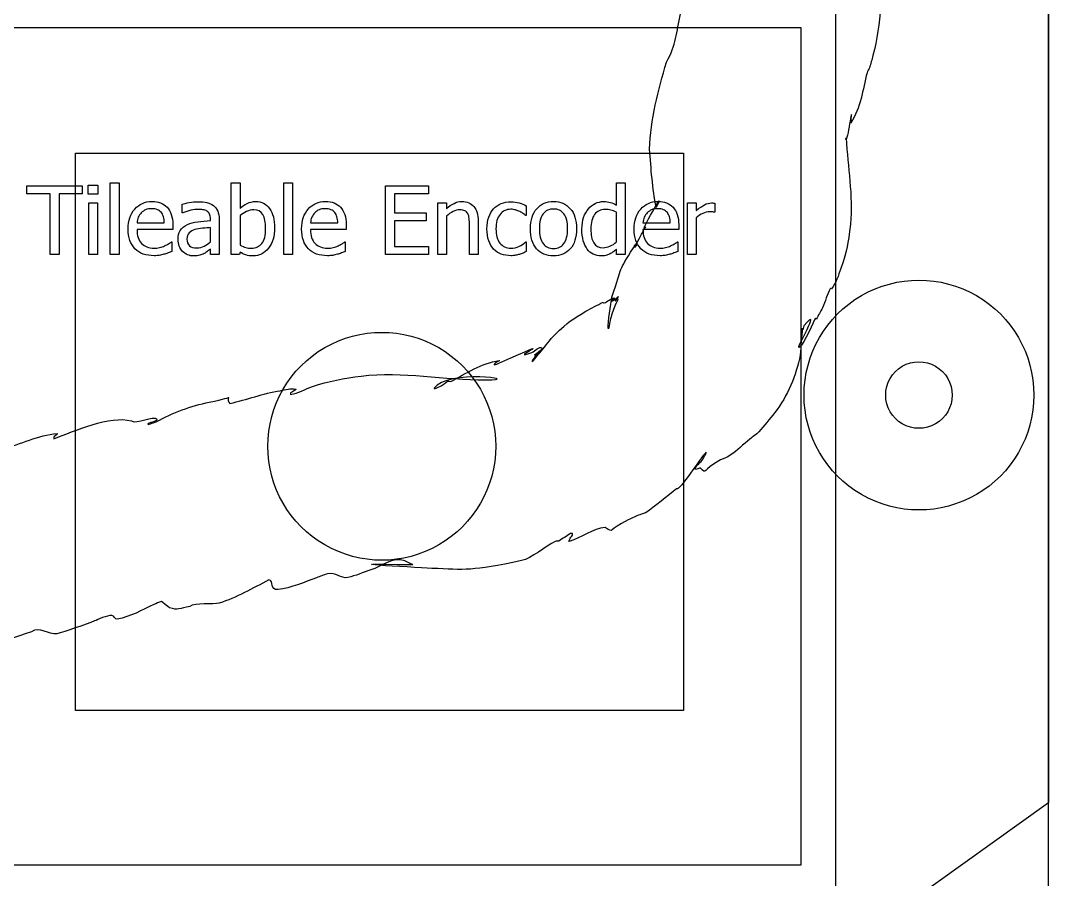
# Model space of a CAD drawing. Extents: x 0 to 339, y 0 to 211.
# Drawn here: x 91.81 to 122.48, y 148.58 to 174.2 of the extents above; entities that cross this region are included whole.
import ezdxf

# ---------------------------------------------------------------- set-up
doc = ezdxf.new("R2010")
doc.units = 0
doc.layers.add('Layer_1', color=7, linetype='CONTINUOUS')

msp = doc.modelspace()

# ---------------------------------------------------------------- linework, layer by layer
at = {"layer": 'Layer_1', "color": 6}
for p, q in [((116.13033, 204.072506), (116.13033, 6.478666)), ((122.48033, 6.478666), (122.48033, 204.072506)), ((90.086994, 174.000581), (115.086994, 174.000581)), ((115.086994, 174.000581), (115.086994, 149.000581)), ((94.488042, 167.222421), (94.488042, 169.366641)), ((94.488042, 169.366641), (94.747113, 169.366641)), ((94.747113, 169.366641), (94.747113, 167.222421)), ((98.0985, 167.222431), (98.0985, 169.366651)), ((98.0985, 169.366651), (98.357571, 169.366651)), ((98.357571, 169.366651), (98.357571, 168.600461)), ((99.66395, 167.222421), (99.66395, 169.366641)), ((99.66395, 169.366641), (99.923021, 169.366641)), ((99.923021, 169.366641), (99.923021, 167.222421)), ((109.591336, 168.699571), (109.591336, 169.366541)), ((109.591336, 169.366541), (109.850407, 169.366541)), ((109.850407, 169.366541), (109.850401, 167.222421)), ((92.000685, 169.031781), (92.000685, 169.274311)), ((92.000685, 169.274311), (93.651574, 169.274311)), ((92.689704, 169.031781), (92.000685, 169.031781)), ((92.689704, 167.222421), (92.689704, 169.031781)), ((93.651574, 169.031781), (92.962555, 169.031781)), ((92.962555, 169.031781), (92.962555, 167.222421)), ((93.651574, 169.274311), (93.651574, 169.031781)), ((93.825207, 169.019381), (93.825207, 169.288091)), ((93.825207, 169.288091), (94.120107, 169.288091)), ((94.120107, 169.019381), (93.825207, 169.019381)), ((94.120107, 169.288091), (94.120107, 169.019381)), ((102.694254, 167.222421), (102.694254, 169.274311)), ((102.694254, 169.274311), (103.977207, 169.274311)), ((103.977207, 169.031781), (102.967105, 169.031781)), ((102.967105, 169.031781), (102.967105, 168.469541)), ((103.977207, 169.274311), (103.977207, 169.031781)), ((93.843121, 167.222421), (93.843121, 168.761681)), ((93.843121, 168.761681), (94.102192, 168.761681)), ((94.102192, 168.761681), (94.102192, 167.222421)), ((96.633647, 168.465261), (96.633647, 168.728471)), ((104.25557, 167.222311), (104.25557, 168.761571)), ((104.25557, 168.761571), (104.514641, 168.761571)), ((104.514641, 168.761571), (104.514641, 168.590701)), ((111.713509, 167.222991), (111.713509, 168.762251)), ((111.713509, 168.762251), (111.97258, 168.762251)), ((111.97258, 168.762251), (111.97258, 168.533501)), ((112.529316, 168.753291), (112.529305, 168.483321)), ((96.648805, 168.465261), (96.633647, 168.465261)), ((102.967105, 168.469541), (103.908305, 168.469541)), ((103.908305, 168.469541), (103.908305, 168.227001)), ((106.898637, 168.388181), (106.883477, 168.388181)), ((106.898637, 168.678951), (106.898637, 168.388181)), ((109.59133, 167.597241), (109.59133, 168.484701)), ((112.529305, 168.483321), (112.515525, 168.483321)), ((95.284548, 168.163561), (96.098968, 168.163611)), ((96.351148, 168.105781), (96.351148, 167.965221)), ((97.475627, 168.235291), (97.475627, 168.284891)), ((97.73332, 168.275101), (97.73332, 167.222281)), ((98.357571, 168.382731), (98.357571, 167.500791)), ((100.460456, 168.163561), (101.274876, 168.163611)), ((101.527056, 168.105781), (101.527056, 167.965221)), ((103.908305, 168.227001), (102.967105, 168.227001)), ((102.967105, 168.227001), (102.967105, 167.464951)), ((104.514654, 168.371591), (104.514654, 167.222311)), ((105.206415, 167.222421), (105.206415, 168.098851)), ((105.465486, 168.221361), (105.465486, 167.222421)), ((110.382327, 168.163561), (111.196744, 168.163611)), ((111.448928, 168.105781), (111.448928, 167.965221)), ((111.97258, 168.315771), (111.97258, 167.222991)), ((96.351148, 167.965221), (95.284548, 167.965221)), ((97.475627, 167.601381), (97.475627, 168.028571)), ((99.122382, 167.996881), (99.122381, 167.996871)), ((99.389721, 168.017571), (99.389721, 168.017571)), ((101.527056, 167.965221), (100.460456, 167.965221)), ((108.131988, 167.991361), (108.131988, 167.991361)), ((108.399327, 167.991361), (108.399327, 167.991361)), ((111.448928, 167.965221), (110.382327, 167.965221)), ((96.307051, 167.598621), (96.322209, 167.598621)), ((96.322209, 167.598621), (96.322209, 167.316121)), ((97.475627, 167.601471), (97.475627, 167.601381)), ((101.482959, 167.598621), (101.498117, 167.598621)), ((101.498117, 167.598621), (101.498117, 167.316121)), ((102.967105, 167.464951), (103.977207, 167.464951)), ((103.977207, 167.464951), (103.977207, 167.222421)), ((106.883475, 167.599921), (106.898635, 167.599921)), ((106.898635, 167.599921), (106.898635, 167.309151)), ((109.591334, 167.597281), (109.59133, 167.597241)), ((111.404834, 167.598621), (111.419994, 167.598621)), ((111.419994, 167.598621), (111.419994, 167.316121)), ((92.962555, 167.222421), (92.689704, 167.222421)), ((94.102192, 167.222421), (93.843121, 167.222421)), ((94.747113, 167.222421), (94.488042, 167.222421)), ((95.795799, 167.186621), (95.7958, 167.186591)), ((97.475627, 167.222281), (97.475627, 167.386401)), ((97.73332, 167.222281), (97.475627, 167.222281)), ((98.341035, 167.222431), (98.0985, 167.222431)), ((98.357571, 167.294131), (98.341035, 167.222431)), ((99.923021, 167.222421), (99.66395, 167.222421)), ((100.971707, 167.186621), (100.971707, 167.186591)), ((103.977207, 167.222421), (102.694254, 167.222421)), ((104.514654, 167.222311), (104.25557, 167.222311)), ((105.465486, 167.222421), (105.206415, 167.222421)), ((106.443886, 167.187951), (106.443893, 167.187961)), ((109.59133, 167.222421), (109.59133, 167.379511)), ((109.850401, 167.222421), (109.59133, 167.222421)), ((110.893584, 167.186621), (110.893576, 167.186591)), ((111.97258, 167.222991), (111.713509, 167.222991)), ((115.086994, 149.000581), (90.086994, 149.000581))]:
    msp.add_line(p, q, dxfattribs=at)
at = {"layer": 'Layer_1', "color": 1}
for p, q in [((122.48033, 175.195711), (122.48033, 150.862311)), ((119.608758, 163.029017), (119.608758, 163.029017)), ((105.986994, 161.500581), (105.986994, 161.500581)), ((122.48033, 150.862311), (116.13034, 146.318911))]:
    msp.add_line(p, q, dxfattribs=at)
at = {"layer": 'Layer_1', "color": 3}
for p, q in [((93.444667, 170.250141), (111.587524, 170.250141)), ((93.444667, 153.619188), (93.444667, 170.250141)), ((111.587524, 170.250141), (111.587524, 153.619188)), ((122.04557, 163.029017), (122.04557, 163.029017)), ((111.587524, 153.619188), (93.444667, 153.619188))]:
    msp.add_line(p, q, dxfattribs=at)
for points in [[(117.48105, 174.615111), (117.41915, 174.127921), (117.38425, 173.636101), (117.24528, 173.161621)], [(111.08543, 172.963651), (111.3691, 173.477791), (111.37614, 173.836661), (111.5048, 174.407961)], [(117.24528, 173.161621), (117.20928, 173.039661), (117.17848, 172.916051), (117.13729, 172.795761)], [(110.58039, 170.366121), (110.60159, 171.253751), (110.83559, 172.118521), (111.08543, 172.963651)], [(117.13729, 172.795761), (117.11959, 172.744061), (117.08269, 172.699661), (117.06889, 172.646841)], [(117.06889, 172.646841), (116.93701, 172.141891), (116.8804, 171.593411), (116.58303, 171.146951)], [(116.58303, 171.146951), (116.65553, 171.911401), (116.50643, 170.700781), (116.43881, 170.657681)], [(116.43881, 170.657681), (116.42881, 170.651681), (116.44681, 170.737181), (116.44581, 170.692081)], [(116.44581, 170.692081), (116.49671, 169.836841), (116.64746, 168.984221), (116.57464, 168.125681)], [(110.77424, 168.628191), (110.66444, 169.197871), (110.62148, 169.786481), (110.58039, 170.366121)], [(110.46222, 168.045821), (110.19744, 167.732041), (111.16458, 169.380241), (110.77424, 168.628191)], [(116.57464, 168.125681), (116.47904, 167.480251), (116.50144, 167.419591), (116.28509, 166.801931)], [(110.12998, 167.435111), (110.4168, 167.973361), (110.28742, 167.749081), (110.46222, 168.045821)], [(110.09458, 167.421541), (110.12318, 167.467441), (110.14078, 167.532491), (110.19128, 167.551861)], [(110.19128, 167.551861), (110.23228, 167.567561), (110.10928, 167.396331), (110.12998, 167.435111)], [(109.45216, 165.953591), (109.79189, 166.949671), (109.62649, 166.671811), (110.09458, 167.421541)], [(116.28509, 166.801931), (116.21209, 166.593521), (116.14754, 166.369611), (116.0034, 166.202311)], [(116.90207, 165.998618), (117.963006, 166.61115), (119.270134, 166.61115), (120.33107, 165.998618)], [(109.34632, 165.024161), (109.33492, 165.204981), (109.42112, 165.741721), (109.45216, 165.953591)], [(109.51871, 165.929171), (109.56521, 165.938171), (109.38643, 165.801701), (109.43121, 165.817191)], [(109.43121, 165.817191), (109.60575, 165.877591), (109.75619, 166.132171), (109.54965, 165.830291)], [(115.18757, 163.029017), (115.18757, 164.254081), (115.841134, 165.386086), (116.90207, 165.998618)], [(115.9734, 166.215811), (115.885, 166.025631), (115.81674, 165.826721), (115.73841, 165.632181)], [(116.0034, 166.202311), (115.9964, 166.194311), (115.978, 166.225811), (115.9734, 166.215811)], [(120.33107, 165.998618), (121.392006, 165.386086), (122.04557, 164.254081), (122.04557, 163.029017)], [(108.67631, 165.532781), (108.84857, 165.622881), (109.02083, 165.713011), (109.19308, 165.803131)], [(109.19308, 165.803131), (109.20308, 165.794131), (109.20968, 165.772931), (109.22158, 165.777531)], [(109.22158, 165.777531), (109.32528, 165.817731), (109.40945, 165.908501), (109.51871, 165.929171)], [(109.56515, 165.738291), (109.51215, 165.595571), (109.45533, 165.454021), (109.41072, 165.308461)], [(109.54965, 165.830291), (109.57535, 165.850391), (109.62145, 165.922691), (109.62685, 165.890491)], [(109.62685, 165.890491), (109.63585, 165.836491), (109.58425, 165.789611), (109.56515, 165.738291)], [(115.05474, 164.456321), (114.87978, 164.328151), (115.78646, 165.789351), (115.18191, 165.094391)], [(115.73841, 165.632181), (115.67641, 165.519141), (115.61432, 165.406091), (115.55228, 165.293051)], [(107.75325, 164.830931), (108.1694, 165.237521), (108.271, 165.280561), (108.67631, 165.532781)], [(115.52558, 165.320551), (115.50278, 165.279651), (115.18544, 164.552061), (115.05474, 164.456321)], [(115.55228, 165.293051), (115.54328, 165.302051), (115.53178, 165.331651), (115.52558, 165.320551)], [(109.41072, 165.308461), (109.38222, 165.215561), (109.35242, 164.927171), (109.34632, 165.024161)], [(115.13611, 165.023191), (115.11461, 164.758231), (115.09311, 164.493271), (115.07161, 164.228311)], [(115.18191, 165.094391), (115.14241, 164.954481), (115.15611, 164.929811), (115.13611, 165.023191)], [(106.41829, 164.125721), (107.96552, 164.833941), (106.28091, 163.997481), (107.06444, 164.304321)], [(107.33896, 164.338901), (107.48048, 164.499961), (107.59989, 164.681091), (107.75325, 164.830931)], [(107.36882, 164.430041), (107.42322, 164.384041), (106.89791, 164.070271), (107.29262, 164.315451)], [(107.06444, 164.304321), (107.16665, 164.344321), (107.28499, 164.500921), (107.36882, 164.430041)], [(106.05663, 163.970631), (106.17945, 164.016731), (106.29774, 164.074021), (106.41829, 164.125721)], [(107.07982, 164.049701), (107.02742, 163.931341), (107.25352, 164.241671), (107.33896, 164.338901)], [(107.29262, 164.315451), (107.22172, 164.226851), (107.12576, 164.153471), (107.07982, 164.049701)], [(115.07161, 164.228311), (114.95008, 163.593671), (114.70284, 163.018691), (114.31726, 162.505071)], [(105.68939, 163.486681), (106.89268, 163.473581), (104.5209, 163.803561), (104.14996, 163.232641)], [(104.64504, 163.429501), (105.1007, 163.670271), (105.56615, 163.987921), (106.09008, 164.060161)], [(105.93799, 163.945531), (105.92389, 163.907631), (106.01879, 163.956431), (106.05663, 163.970631)], [(106.09008, 164.060161), (106.15298, 164.069161), (105.9602, 164.005061), (105.93799, 163.945531)], [(100.52014, 163.284771), (100.99549, 163.443791), (101.47636, 163.529121), (101.97106, 163.598011)], [(101.97106, 163.598011), (103.22045, 163.748931), (104.44673, 163.473931), (105.68939, 163.486681)], [(99.55787, 163.160121), (99.71154, 163.184621), (99.86973, 163.241821), (100.02204, 163.209921)], [(99.86633, 163.046051), (100.09648, 163.075351), (100.30011, 163.211161), (100.52014, 163.284771)], [(100.02204, 163.209921), (100.08494, 163.196721), (99.91859, 163.133621), (99.86686, 163.095451)], [(104.14996, 163.232641), (104.13476, 163.209241), (104.20776, 163.230641), (104.23306, 163.242941)], [(104.23306, 163.242941), (104.65195, 163.440071), (104.45289, 163.470801), (104.64504, 163.429501)], [(97.44081, 162.816921), (98.38569, 163.005401), (97.84763, 163.019281), (98.0548, 162.778621)], [(98.0548, 162.778621), (98.56097, 162.887291), (99.04306, 163.078051), (99.55787, 163.160121)], [(99.86686, 163.095451), (99.86666, 163.078951), (99.84986, 163.043951), (99.86633, 163.046051)], [(116.90207, 160.059416), (115.841134, 160.671948), (115.18757, 161.803953), (115.18757, 163.029017)], [(122.04557, 163.029017), (122.04557, 161.803953), (121.392006, 160.671948), (120.33107, 160.059416)], [(95.85767, 162.232921), (96.3564, 162.501491), (96.88419, 162.705881), (97.44081, 162.816921)], [(92.79908, 161.728161), (93.41575, 161.942891), (94.47776, 162.440551), (95.11852, 162.257491)], [(95.11852, 162.257491), (95.26285, 162.157791), (95.79709, 162.412671), (95.86775, 162.321691)], [(95.86775, 162.321691), (95.92785, 162.244291), (95.69212, 162.231591), (95.61584, 162.170021)], [(114.31726, 162.505071), (114.15688, 162.313191), (114.00776, 162.111321), (113.83613, 161.929441)], [(95.61584, 162.170021), (95.55104, 162.117721), (95.78019, 162.202321), (95.85767, 162.232921)], [(91.2667, 161.449131), (91.82102, 161.532731), (92.33349, 161.851591), (92.90018, 161.878761)], [(92.81068, 161.788161), (92.79938, 161.771261), (92.80268, 161.748161), (92.79908, 161.728161)], [(92.90018, 161.878761), (92.94258, 161.880761), (92.83428, 161.823361), (92.81068, 161.788161)], [(113.5732, 161.716611), (113.37705, 161.555521), (113.19321, 161.378471), (112.98626, 161.231511)], [(113.83613, 161.929441), (113.75873, 161.847441), (113.66034, 161.788171), (113.5732, 161.716611)], [(112.17325, 161.125321), (112.21075, 161.183521), (112.30767, 161.362941), (112.25705, 161.315571)], [(112.25705, 161.315571), (112.10489, 161.173081), (111.47215, 160.164921), (111.38465, 160.231051)], [(111.94071, 160.824701), (111.97761, 160.945901), (112.10462, 161.018831), (112.17325, 161.125321)], [(112.69684, 161.094301), (112.11804, 160.783821), (112.30723, 160.640311), (112.09051, 160.853401)], [(112.98626, 161.231511), (112.89916, 161.169711), (112.79092, 161.144811), (112.69684, 161.094301)], [(112.09051, 160.853401), (112.04061, 160.843401), (111.92591, 160.776101), (111.94071, 160.824701)], [(111.38465, 160.231051), (111.14756, 160.040281), (110.67524, 159.657491), (110.50403, 159.542481)], [(120.33107, 160.059416), (119.270134, 159.446884), (117.963006, 159.446884), (116.90207, 160.059416)], [(110.50403, 159.542481), (110.43993, 159.499381), (110.35841, 159.490781), (110.28744, 159.460381)], [(109.94451, 159.302771), (109.31082, 159.005421), (109.53293, 158.900391), (109.25775, 159.072831)], [(110.28744, 159.460381), (110.1718, 159.410881), (110.0584, 159.356211), (109.94451, 159.302771)], [(108.2153, 158.896641), (108.09948, 158.820841), (107.98366, 158.745121), (107.86783, 158.669351)], [(109.25775, 159.072831), (108.8805, 159.055131), (108.53651, 158.761151), (108.1829, 158.659531)], [(108.2115, 158.755231), (108.2353, 158.798931), (108.2815, 158.836531), (108.2828, 158.886241)], [(108.2828, 158.886241), (108.28333, 158.909041), (108.2378, 158.893241), (108.2153, 158.896641)], [(107.76476, 158.662351), (107.47021, 158.517011), (107.05188, 158.148631), (106.75984, 158.088321)], [(107.86783, 158.669351), (107.83343, 158.667351), (107.79563, 158.677351), (107.76476, 158.662351)], [(108.1829, 158.659531), (108.1509, 158.650531), (108.202, 158.723331), (108.2115, 158.755231)], [(104.07718, 157.858101), (103.48865, 157.897101), (100.70298, 158.024551), (103.51817, 157.969131)], [(103.27386, 158.081951), (102.92546, 158.211521), (102.56375, 157.910491), (102.25883, 157.811061)], [(103.51817, 157.969131), (103.43437, 158.001031), (103.35794, 158.050731), (103.27386, 158.081951)], [(106.75984, 158.088321), (105.26167, 157.778971), (105.08303, 157.808951), (104.07718, 157.858101)], [(100.96528, 157.693341), (100.85336, 157.663141), (100.74701, 157.615241), (100.63788, 157.576181)], [(101.57198, 157.585151), (101.37492, 157.541951), (101.21278, 157.760051), (100.96528, 157.693341)], [(102.25883, 157.811061), (102.02988, 157.735761), (101.80741, 157.636741), (101.57198, 157.585151)], [(99.21788, 157.513901), (98.73418, 157.262961), (98.25529, 156.986061), (97.73349, 156.818571)], [(99.49656, 157.228201), (99.23137, 157.198801), (99.38253, 157.486981), (99.21788, 157.513901)], [(100.63788, 157.576181), (100.28516, 157.444841), (99.87228, 157.269891), (99.49656, 157.228201)], [(95.78639, 156.780111), (95.43081, 156.608891), (95.08703, 156.421661), (94.69487, 156.337891)], [(96.01465, 156.866311), (95.93435, 156.853511), (95.86248, 156.808811), (95.78639, 156.780111)], [(96.25528, 156.685001), (96.21078, 156.700901), (96.03168, 156.869031), (96.01465, 156.866311)], [(97.73349, 156.818571), (97.58004, 156.769271), (96.9972, 156.844771), (96.86418, 156.718101)], [(94.53411, 156.451391), (94.38295, 156.462691), (94.1131, 156.326251), (94.01712, 156.288071)], [(94.69487, 156.337891), (94.63067, 156.324191), (94.59957, 156.446481), (94.53411, 156.451391)], [(96.86418, 156.718101), (96.54697, 156.660301), (96.50654, 156.595151), (96.25528, 156.685001)], [(92.89189, 155.908391), (92.64386, 155.861391), (92.38435, 156.136941), (92.13567, 155.964691)], [(94.01712, 156.288071), (93.76062, 156.194171), (93.11963, 155.951551), (92.89189, 155.908391)], [(92.13567, 155.964691), (91.0382, 155.587861), (91.90104, 155.847851), (89.44481, 155.704051)]]:
    msp.add_open_spline(points, degree=3, dxfattribs=at)
at = {"layer": 'Layer_1', "color": 6}
for points in [[(95.218402, 168.581161), (95.349775, 168.729988), (95.52157, 168.804401), (95.733788, 168.804401)], [(95.733788, 168.804401), (95.829332, 168.804401), (95.913851, 168.790634), (95.987347, 168.763101)], [(95.987347, 168.763101), (96.060842, 168.735568), (96.12515, 168.692391), (96.180272, 168.633571)], [(96.633647, 168.728471), (96.681419, 168.742271), (96.749861, 168.757438), (96.838974, 168.773971)], [(96.838974, 168.773971), (96.928087, 168.790504), (97.016281, 168.798771), (97.103557, 168.798771)], [(97.103557, 168.798771), (97.209207, 168.798771), (97.29832, 168.790504), (97.370896, 168.773971)], [(97.370896, 168.773971), (97.443473, 168.757438), (97.5087, 168.727571), (97.566578, 168.684371)], [(98.357571, 168.600461), (98.422798, 168.659261), (98.493537, 168.707951), (98.569788, 168.746531)], [(98.569788, 168.746531), (98.64604, 168.785131), (98.732397, 168.804431), (98.828859, 168.804431)], [(98.828859, 168.804431), (99.002492, 168.804431), (99.139377, 168.734611), (99.239514, 168.594971)], [(100.39431, 168.581161), (100.525683, 168.729988), (100.697478, 168.804401), (100.909696, 168.804401)], [(100.909696, 168.804401), (101.00524, 168.804401), (101.089759, 168.790634), (101.163255, 168.763101)], [(101.163255, 168.763101), (101.23675, 168.735568), (101.301058, 168.692391), (101.35618, 168.633571)], [(104.514641, 168.590701), (104.591811, 168.659601), (104.668062, 168.712424), (104.743395, 168.749171)], [(104.743395, 168.749171), (104.818728, 168.785904), (104.898194, 168.804271), (104.981795, 168.804271)], [(104.981795, 168.804271), (105.13338, 168.804271), (105.251891, 168.754204), (105.337329, 168.654071)], [(105.925743, 168.588011), (105.986376, 168.655078), (106.061709, 168.706524), (106.151741, 168.742351)], [(106.151741, 168.742351), (106.242691, 168.779084), (106.340072, 168.797451), (106.443885, 168.797451)], [(106.443885, 168.797451), (106.528404, 168.797451), (106.609708, 168.785518), (106.687797, 168.761651)], [(106.687797, 168.761651), (106.766804, 168.737784), (106.837084, 168.710218), (106.898637, 168.678951)], [(107.212837, 168.590811), (107.339616, 168.733204), (107.506359, 168.804401), (107.713065, 168.804401)], [(107.713065, 168.804401), (107.920689, 168.804401), (108.086972, 168.733204), (108.211914, 168.590811)], [(108.756246, 168.589381), (108.812286, 168.656441), (108.87981, 168.708804), (108.958817, 168.746471)], [(108.958817, 168.746471), (109.038743, 168.785071), (109.122344, 168.804371), (109.20962, 168.804371)], [(109.20962, 168.804371), (109.28679, 168.804371), (109.353854, 168.795638), (109.410813, 168.778171)], [(109.410813, 168.778171), (109.467773, 168.761638), (109.527947, 168.735438), (109.591336, 168.699571)], [(110.316178, 168.581161), (110.447551, 168.729988), (110.619347, 168.804401), (110.831564, 168.804401)], [(110.831564, 168.804401), (110.927108, 168.804401), (111.011628, 168.790634), (111.085123, 168.763101)], [(111.085123, 168.763101), (111.158618, 168.735568), (111.222927, 168.692391), (111.278048, 168.633571)], [(111.97258, 168.533501), (112.067205, 168.617101), (112.149428, 168.675898), (112.219249, 168.709891)], [(112.219249, 168.709891), (112.289988, 168.744824), (112.358431, 168.762291), (112.424576, 168.762291)], [(112.424576, 168.762291), (112.451216, 168.762291), (112.470969, 168.761291), (112.483836, 168.759291)], [(112.483836, 168.759291), (112.497616, 168.758624), (112.512776, 168.756624), (112.529316, 168.753291)], [(95.021343, 167.983091), (95.021343, 168.233898), (95.087029, 168.433254), (95.218402, 168.581161)], [(95.411327, 168.469491), (95.372741, 168.429091), (95.343343, 168.384074), (95.323133, 168.334441)], [(95.54224, 168.559091), (95.494468, 168.538891), (95.45083, 168.509024), (95.411327, 168.469491)], [(95.718629, 168.590791), (95.649727, 168.590791), (95.590931, 168.580224), (95.54224, 168.559091)], [(95.89364, 168.560491), (95.846786, 168.580691), (95.788449, 168.590791), (95.718629, 168.590791)], [(96.010773, 168.472291), (95.980456, 168.510891), (95.941412, 168.540291), (95.89364, 168.560491)], [(96.074163, 168.344141), (96.059463, 168.394674), (96.038333, 168.437391), (96.010773, 168.472291)], [(96.180272, 168.633571), (96.235393, 168.574771), (96.277653, 168.502651), (96.307051, 168.417211)], [(96.307051, 168.417211), (96.336449, 168.332691), (96.351148, 168.228881), (96.351148, 168.105781)], [(96.891339, 168.542461), (96.810494, 168.524994), (96.729649, 168.499261), (96.648805, 168.465261)], [(97.102179, 168.570061), (97.042464, 168.570061), (96.972184, 168.560861), (96.891339, 168.542461)], [(97.249629, 168.559061), (97.201857, 168.566394), (97.152707, 168.570061), (97.102179, 168.570061)], [(97.370896, 168.517761), (97.337823, 168.538894), (97.297401, 168.552661), (97.249629, 168.559061)], [(97.448066, 168.430961), (97.429692, 168.468628), (97.403969, 168.497561), (97.370896, 168.517761)], [(97.475627, 168.284891), (97.475627, 168.345558), (97.46644, 168.394248), (97.448066, 168.430961)], [(97.566578, 168.684371), (97.622618, 168.642104), (97.664418, 168.587444), (97.691979, 168.520391)], [(97.691979, 168.520391), (97.71954, 168.453324), (97.73332, 168.371561), (97.73332, 168.275101)], [(98.553252, 168.508131), (98.481594, 168.475064), (98.416367, 168.433264), (98.357571, 168.382731)], [(98.768226, 168.557731), (98.697487, 168.557731), (98.625829, 168.541198), (98.553252, 168.508131)], [(99.038321, 168.414421), (98.982281, 168.509961), (98.89225, 168.557731), (98.768226, 168.557731)], [(99.122381, 167.996871), (99.122381, 168.180611), (99.094361, 168.319794), (99.038321, 168.414421)], [(99.239514, 168.594971), (99.339652, 168.456251), (99.389721, 168.263784), (99.389721, 168.017571)], [(100.197251, 167.983091), (100.197251, 168.233898), (100.262937, 168.433254), (100.39431, 168.581161)], [(100.587235, 168.469491), (100.548649, 168.429091), (100.519251, 168.384074), (100.499041, 168.334441)], [(100.718148, 168.559091), (100.670376, 168.538891), (100.626738, 168.509024), (100.587235, 168.469491)], [(100.894537, 168.590791), (100.825635, 168.590791), (100.766839, 168.580224), (100.718148, 168.559091)], [(101.069548, 168.560491), (101.022694, 168.580691), (100.964357, 168.590791), (100.894537, 168.590791)], [(101.186681, 168.472291), (101.156364, 168.510891), (101.11732, 168.540291), (101.069548, 168.560491)], [(101.250071, 168.344141), (101.235371, 168.394674), (101.214241, 168.437391), (101.186681, 168.472291)], [(101.35618, 168.633571), (101.411301, 168.574771), (101.453561, 168.502651), (101.482959, 168.417211)], [(101.482959, 168.417211), (101.512357, 168.332691), (101.527056, 168.228881), (101.527056, 168.105781)], [(104.714469, 168.505261), (104.646486, 168.471261), (104.579881, 168.426704), (104.514654, 168.371591)], [(104.914285, 168.557661), (104.849978, 168.557661), (104.783373, 168.540194), (104.714469, 168.505261)], [(105.068625, 168.528761), (105.030958, 168.548028), (104.979512, 168.557661), (104.914285, 168.557661)], [(105.156815, 168.443361), (105.135682, 168.481961), (105.106285, 168.510428), (105.068625, 168.528761)], [(105.195395, 168.295911), (105.188995, 168.357444), (105.176135, 168.406594), (105.156815, 168.443361)], [(105.337329, 168.654071), (105.422767, 168.554851), (105.465486, 168.410614), (105.465486, 168.221361)], [(105.779671, 168.339961), (105.816418, 168.438261), (105.865108, 168.520944), (105.925743, 168.588011)], [(106.115909, 168.419821), (106.035064, 168.318768), (105.994641, 168.175451), (105.994641, 167.989871)], [(106.439747, 168.572781), (106.305618, 168.572781), (106.197672, 168.521794), (106.115909, 168.419821)], [(106.580307, 168.552081), (106.531614, 168.565881), (106.48476, 168.572781), (106.439747, 168.572781)], [(106.707087, 168.503881), (106.67126, 168.522281), (106.629, 168.538348), (106.580307, 168.552081)], [(106.811817, 168.441881), (106.783337, 168.462081), (106.748427, 168.482748), (106.707087, 168.503881)], [(106.883477, 168.388181), (106.865104, 168.403781), (106.841217, 168.421681), (106.811817, 168.441881)], [(107.024046, 167.991361), (107.024046, 168.248594), (107.086976, 168.448411), (107.212837, 168.590811)], [(107.40025, 168.435091), (107.327673, 168.338624), (107.291385, 168.190714), (107.291385, 167.991361)], [(107.713065, 168.581161), (107.578017, 168.581161), (107.473745, 168.532471), (107.40025, 168.435091)], [(108.023123, 168.435091), (107.950546, 168.532471), (107.847194, 168.581161), (107.713065, 168.581161)], [(108.131988, 167.991361), (108.131988, 168.190714), (108.0957, 168.338624), (108.023123, 168.435091)], [(108.211914, 168.590811), (108.336856, 168.449331), (108.399327, 168.249514), (108.399327, 167.991361)], [(108.611552, 168.330311), (108.646459, 168.429531), (108.69469, 168.515888), (108.756246, 168.589381)], [(108.939519, 168.417191), (108.864186, 168.317978), (108.82652, 168.174204), (108.82652, 167.985871)], [(109.252333, 168.567401), (109.119123, 168.567401), (109.014852, 168.517331), (108.939519, 168.417191)], [(109.417698, 168.549501), (109.367171, 168.561434), (109.31205, 168.567401), (109.252333, 168.567401)], [(109.59133, 168.484701), (109.527023, 168.515901), (109.469146, 168.537501), (109.417698, 168.549501)], [(110.119119, 167.983091), (110.119119, 168.233898), (110.184805, 168.433254), (110.316178, 168.581161)], [(110.509097, 168.469491), (110.47051, 168.429091), (110.441114, 168.384074), (110.420907, 168.334441)], [(110.640011, 168.559091), (110.592238, 168.538891), (110.5486, 168.509024), (110.509097, 168.469491)], [(110.8164, 168.590791), (110.747498, 168.590791), (110.688702, 168.580224), (110.640011, 168.559091)], [(110.99141, 168.560491), (110.944557, 168.580691), (110.88622, 168.590791), (110.8164, 168.590791)], [(111.108544, 168.472291), (111.078224, 168.510891), (111.039179, 168.540291), (110.99141, 168.560491)], [(111.171934, 168.344141), (111.157234, 168.394674), (111.136104, 168.437391), (111.108544, 168.472291)], [(111.278048, 168.633571), (111.333168, 168.574771), (111.375428, 168.502651), (111.404828, 168.417211)], [(111.404828, 168.417211), (111.434228, 168.332691), (111.448928, 168.228881), (111.448928, 168.105781)], [(112.168261, 168.450821), (112.09936, 168.420488), (112.034133, 168.375471), (111.97258, 168.315771)], [(112.376345, 168.496321), (112.306524, 168.496321), (112.237163, 168.481154), (112.168261, 168.450821)], [(112.453515, 168.493321), (112.432388, 168.495321), (112.406665, 168.496321), (112.376345, 168.496321)], [(112.515525, 168.483321), (112.496232, 168.488654), (112.475562, 168.491988), (112.453515, 168.493321)], [(95.323133, 168.334441), (95.302921, 168.285774), (95.29006, 168.228814), (95.284548, 168.163561)], [(96.098968, 168.163611), (96.097128, 168.233438), (96.088859, 168.293614), (96.074163, 168.344141)], [(96.575769, 167.940441), (96.620785, 168.015774), (96.691983, 168.075491), (96.789365, 168.119591)], [(96.789365, 168.119591), (96.875722, 168.159058), (96.977696, 168.186158), (97.095289, 168.200891)], [(97.095289, 168.200891), (97.212881, 168.216491), (97.339661, 168.227958), (97.475627, 168.235291)], [(100.499041, 168.334441), (100.478829, 168.285774), (100.465968, 168.228814), (100.460456, 168.163561)], [(101.274876, 168.163611), (101.273036, 168.233438), (101.264767, 168.293614), (101.250071, 168.344141)], [(105.206415, 168.098851), (105.206415, 168.169591), (105.202742, 168.235278), (105.195395, 168.295911)], [(105.725931, 167.989941), (105.725931, 168.124988), (105.743844, 168.241661), (105.779671, 168.339961)], [(108.559182, 167.980291), (108.559182, 168.115338), (108.576639, 168.232011), (108.611552, 168.330311)], [(110.420907, 168.334441), (110.400694, 168.285774), (110.387834, 168.228814), (110.382327, 168.163561)], [(111.196744, 168.163611), (111.194877, 168.233438), (111.186607, 168.293614), (111.171934, 168.344141)], [(95.223914, 167.393291), (95.088867, 167.532018), (95.021343, 167.728618), (95.021343, 167.983091)], [(95.284548, 167.965221), (95.284548, 167.786074), (95.329564, 167.649188), (95.419595, 167.554561)], [(96.508245, 167.668971), (96.508245, 167.775538), (96.530753, 167.866028), (96.575769, 167.940441)], [(96.843108, 167.867371), (96.798092, 167.824171), (96.775584, 167.763538), (96.775584, 167.685471)], [(97.013984, 167.965171), (96.945083, 167.944038), (96.888124, 167.911438), (96.843108, 167.867371)], [(97.241361, 168.005171), (97.147654, 167.995971), (97.071862, 167.982638), (97.013984, 167.965171)], [(97.475627, 168.028571), (97.414075, 168.023238), (97.335986, 168.015438), (97.241361, 168.005171)], [(99.009383, 167.553151), (99.084715, 167.646858), (99.122382, 167.794768), (99.122382, 167.996881)], [(99.389721, 168.017571), (99.389721, 167.765851), (99.328628, 167.563281), (99.206442, 167.409861)], [(100.399822, 167.393291), (100.264774, 167.532018), (100.197251, 167.728618), (100.197251, 167.983091)], [(100.460456, 167.965221), (100.460456, 167.786074), (100.505472, 167.649188), (100.595503, 167.554561)], [(105.778301, 167.634411), (105.743388, 167.735464), (105.725931, 167.853974), (105.725931, 167.989941)], [(105.994641, 167.989871), (105.994641, 167.807971), (106.033686, 167.666034), (106.111775, 167.564061)], [(107.207325, 167.397431), (107.085139, 167.543498), (107.024046, 167.741474), (107.024046, 167.991361)], [(107.291385, 167.991361), (107.291385, 167.798434), (107.327673, 167.651904), (107.40025, 167.551771)], [(108.021745, 167.549011), (108.09524, 167.647311), (108.131988, 167.794761), (108.131988, 167.991361)], [(108.399327, 167.991361), (108.399327, 167.732288), (108.336856, 167.532014), (108.211914, 167.390541)], [(108.600522, 167.635781), (108.572962, 167.735914), (108.559182, 167.850751), (108.559182, 167.980291)], [(108.82652, 167.985871), (108.82652, 167.804884), (108.85546, 167.666161), (108.91334, 167.569701)], [(110.32169, 167.393291), (110.186643, 167.532018), (110.119119, 167.728618), (110.119119, 167.983091)], [(110.382327, 167.965221), (110.382327, 167.786074), (110.427343, 167.649188), (110.517375, 167.554561)], [(95.419595, 167.554561), (95.509627, 167.459934), (95.63411, 167.412621), (95.793044, 167.412621)], [(95.959786, 167.431921), (96.014907, 167.444788), (96.064517, 167.461321), (96.108614, 167.481521)], [(96.108614, 167.481521), (96.155467, 167.502654), (96.194971, 167.522854), (96.227125, 167.542121)], [(96.227125, 167.542121), (96.259279, 167.562321), (96.285921, 167.581154), (96.307051, 167.598621)], [(96.545452, 167.471911), (96.520647, 167.534378), (96.508245, 167.600064), (96.508245, 167.668971)], [(96.644671, 167.316191), (96.603329, 167.358458), (96.570256, 167.410364), (96.545452, 167.471911)], [(96.775584, 167.685471), (96.775584, 167.597271), (96.800388, 167.530664), (96.849998, 167.485651)], [(96.849998, 167.485651), (96.899607, 167.440651), (96.972184, 167.418151), (97.067728, 167.418151)], [(97.067728, 167.418151), (97.149491, 167.418151), (97.223446, 167.435618), (97.289592, 167.470551)], [(97.289592, 167.470551), (97.355738, 167.506351), (97.417749, 167.549991), (97.475627, 167.601471)], [(98.357571, 167.500791), (98.422798, 167.468658), (98.480676, 167.445691), (98.531204, 167.431891)], [(98.697946, 167.412591), (98.830238, 167.412591), (98.93405, 167.459444), (99.009383, 167.553151)], [(100.595503, 167.554561), (100.685535, 167.459934), (100.810018, 167.412621), (100.968951, 167.412621)], [(101.135694, 167.431921), (101.190815, 167.444788), (101.240425, 167.461321), (101.284522, 167.481521)], [(101.284522, 167.481521), (101.331375, 167.502654), (101.370879, 167.522854), (101.403033, 167.542121)], [(101.403033, 167.542121), (101.435187, 167.562321), (101.461829, 167.581154), (101.482959, 167.598621)], [(105.925751, 167.384981), (105.862358, 167.451114), (105.813208, 167.534258), (105.778301, 167.634411)], [(106.111775, 167.564061), (106.190782, 167.463001), (106.300106, 167.412471), (106.439747, 167.412471)], [(106.439747, 167.412471), (106.524267, 167.412471), (106.604653, 167.429938), (106.680904, 167.464871)], [(106.680904, 167.464871), (106.757155, 167.499804), (106.824679, 167.544821), (106.883475, 167.599921)], [(107.40025, 167.551771), (107.473745, 167.452551), (107.578017, 167.402941), (107.713065, 167.402941)], [(107.713065, 167.402941), (107.846275, 167.402941), (107.949168, 167.451631), (108.021745, 167.549011)], [(108.717655, 167.384971), (108.667128, 167.452958), (108.628084, 167.536561), (108.600522, 167.635781)], [(108.91334, 167.569701), (108.97122, 167.474154), (109.064008, 167.426381), (109.191703, 167.426381)], [(109.191703, 167.426381), (109.259686, 167.426381), (109.328129, 167.441548), (109.397031, 167.471881)], [(109.397031, 167.471881), (109.465933, 167.503148), (109.530701, 167.544948), (109.591334, 167.597281)], [(110.517375, 167.554561), (110.607406, 167.459934), (110.731889, 167.412621), (110.890823, 167.412621)], [(111.057565, 167.431921), (111.112685, 167.444788), (111.162294, 167.461321), (111.206393, 167.481521)], [(111.206393, 167.481521), (111.253246, 167.502654), (111.29275, 167.522854), (111.324904, 167.542121)], [(111.324904, 167.542121), (111.357057, 167.562321), (111.383701, 167.581154), (111.404834, 167.598621)], [(95.7958, 167.186591), (95.550509, 167.186591), (95.359881, 167.255491), (95.223914, 167.393291)], [(95.793044, 167.412621), (95.850002, 167.412621), (95.905583, 167.419054), (95.959786, 167.431921)], [(95.950139, 167.197621), (95.909716, 167.190288), (95.85827, 167.186621), (95.795799, 167.186621)], [(96.087943, 167.229321), (96.037415, 167.215521), (95.99148, 167.204954), (95.950139, 167.197621)], [(96.20921, 167.270621), (96.164194, 167.253154), (96.123772, 167.239388), (96.087943, 167.229321)], [(96.322209, 167.316121), (96.291893, 167.304188), (96.254226, 167.289021), (96.20921, 167.270621)], [(96.794877, 167.215601), (96.737918, 167.239468), (96.687849, 167.272998), (96.644671, 167.316191)], [(96.9754, 167.179801), (96.91201, 167.179801), (96.851835, 167.191734), (96.794877, 167.215601)], [(97.154544, 167.199101), (97.112284, 167.186234), (97.052569, 167.179801), (96.9754, 167.179801)], [(97.288214, 167.254201), (97.242279, 167.230334), (97.197723, 167.211968), (97.154544, 167.199101)], [(97.390189, 167.320301), (97.355279, 167.292701), (97.321287, 167.270668), (97.288214, 167.254201)], [(97.475627, 167.386401), (97.454497, 167.370801), (97.426017, 167.348768), (97.390189, 167.320301)], [(98.532581, 167.211431), (98.473785, 167.231631), (98.415449, 167.259198), (98.357571, 167.294131)], [(98.531204, 167.431891), (98.581732, 167.419024), (98.637312, 167.412591), (98.697946, 167.412591)], [(98.747555, 167.179731), (98.663954, 167.179731), (98.592296, 167.190298), (98.532581, 167.211431)], [(99.206442, 167.409861), (99.084256, 167.256441), (98.931293, 167.179731), (98.747555, 167.179731)], [(100.971707, 167.186591), (100.726417, 167.186591), (100.535788, 167.255491), (100.399822, 167.393291)], [(100.968951, 167.412621), (101.02591, 167.412621), (101.081491, 167.419054), (101.135694, 167.431921)], [(101.126047, 167.197621), (101.085624, 167.190288), (101.034178, 167.186621), (100.971707, 167.186621)], [(101.263851, 167.229321), (101.213323, 167.215521), (101.167388, 167.204954), (101.126047, 167.197621)], [(101.385118, 167.270621), (101.340102, 167.253154), (101.29968, 167.239388), (101.263851, 167.229321)], [(101.498117, 167.316121), (101.4678, 167.304188), (101.430134, 167.289021), (101.385118, 167.270621)], [(106.153127, 167.236161), (106.064932, 167.269228), (105.98914, 167.318834), (105.925751, 167.384981)], [(106.443893, 167.187961), (106.338243, 167.187961), (106.241321, 167.204028), (106.153127, 167.236161)], [(106.578933, 167.198951), (106.544026, 167.191618), (106.499011, 167.187951), (106.443886, 167.187951)], [(106.697444, 167.227851), (106.653344, 167.214984), (106.61384, 167.205351), (106.578933, 167.198951)], [(106.802175, 167.265051), (106.763588, 167.248518), (106.728678, 167.236118), (106.697444, 167.227851)], [(106.898635, 167.309151), (106.872915, 167.297218), (106.840762, 167.282518), (106.802175, 167.265051)], [(107.713065, 167.179701), (107.49901, 167.179701), (107.33043, 167.252278), (107.207325, 167.397431)], [(108.211914, 167.390541), (108.086972, 167.249981), (107.920689, 167.179701), (107.713065, 167.179701)], [(108.898178, 167.232011), (108.827439, 167.266944), (108.767264, 167.317931), (108.717655, 167.384971)], [(109.131066, 167.179611), (109.047465, 167.179611), (108.969835, 167.197078), (108.898178, 167.232011)], [(109.26887, 167.194811), (109.229363, 167.184678), (109.183429, 167.179611), (109.131066, 167.179611)], [(109.383247, 167.234811), (109.3465, 167.217344), (109.308375, 167.204011), (109.26887, 167.194811)], [(109.486599, 167.295411), (109.457199, 167.273344), (109.422748, 167.253144), (109.383247, 167.234811)], [(109.59133, 167.379511), (109.55091, 167.345511), (109.516, 167.317478), (109.486599, 167.295411)], [(110.893576, 167.186591), (110.648285, 167.186591), (110.457657, 167.255491), (110.32169, 167.393291)], [(110.890823, 167.412621), (110.947783, 167.412621), (111.003364, 167.419054), (111.057565, 167.431921)], [(111.047924, 167.197621), (111.007504, 167.190288), (110.956057, 167.186621), (110.893584, 167.186621)], [(111.185728, 167.229321), (111.135201, 167.215521), (111.089267, 167.204954), (111.047924, 167.197621)], [(111.306995, 167.270621), (111.261982, 167.253154), (111.221559, 167.239388), (111.185728, 167.229321)], [(111.419994, 167.316121), (111.389681, 167.304188), (111.352014, 167.289021), (111.306995, 167.270621)]]:
    msp.add_open_spline(points, degree=3, dxfattribs=at)
at = {"layer": 'Layer_1', "color": 1}
for points in [[(100.886994, 164.445067), (101.938958, 165.052419), (103.23503, 165.052419), (104.286994, 164.445067)], [(99.186994, 161.500581), (99.186994, 162.715284), (99.83503, 163.837716), (100.886994, 164.445067)], [(104.286994, 164.445067), (105.338958, 163.837716), (105.986994, 162.715284), (105.986994, 161.500581)], [(117.624383, 163.029017), (117.624383, 163.383491), (117.813492, 163.711039), (118.120476, 163.888277)], [(118.120476, 163.888277), (118.42746, 164.065514), (118.80568, 164.065514), (119.112664, 163.888277)], [(119.112664, 163.888277), (119.419648, 163.711039), (119.608758, 163.383491), (119.608758, 163.029017)], [(118.120476, 162.169757), (117.813492, 162.346995), (117.624383, 162.674543), (117.624383, 163.029017)], [(119.608758, 163.029017), (119.608758, 162.674543), (119.419648, 162.346995), (119.112664, 162.169757)], [(119.112664, 162.169757), (118.80568, 161.99252), (118.42746, 161.99252), (118.120476, 162.169757)], [(100.886994, 158.556095), (99.83503, 159.163446), (99.186994, 160.285878), (99.186994, 161.500581)], [(105.986994, 161.500581), (105.986994, 160.285878), (105.338958, 159.163446), (104.286994, 158.556095)], [(104.286994, 158.556095), (103.23503, 157.948743), (101.938958, 157.948743), (100.886994, 158.556095)]]:
    msp.add_open_spline(points, degree=3, dxfattribs=at)

doc.saveas('drawing.dxf')
